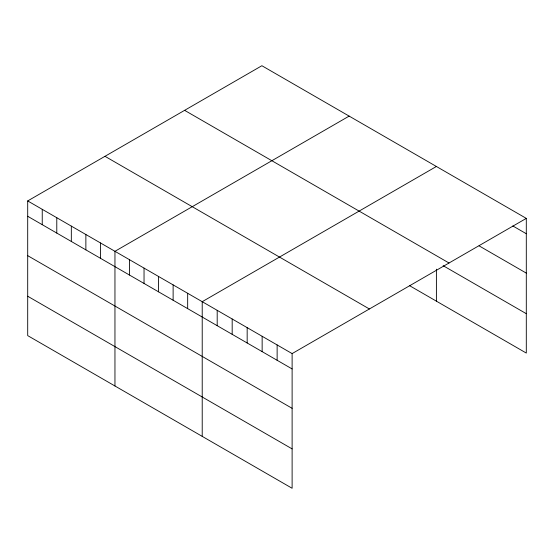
<?xml version="1.0" encoding="UTF-8"?>
<svg xmlns="http://www.w3.org/2000/svg" width="554" height="554" viewBox="0 0 554 554"><rect width="100%" height="100%" fill="white"/><g stroke="black" fill="none" stroke-linecap="round" stroke-linejoin="round"><path stroke-width="0.83" d="M27.7 200.929L292.117 353.591L292.117 488.275L27.7 335.613L27.7 200.929L261.883 65.725L526.3 218.387L526.3 353.071L409.496 285.629M349.145 116.105L114.955 251.308L114.955 385.993M436.4 166.477L202.217 301.688L202.217 436.372M292.117 353.591L526.3 218.387M512.817 225.949L526.3 233.733M479.099 245.865L526.3 273.115M184.607 110.343L449.017 263.005M443.145 265.678L526.3 313.689M104.983 156.311L369.393 308.973M27.7 216.282L292.117 368.936M27.7 255.657L292.117 408.319M27.7 296.238L292.117 448.892M436.4 269.168L436.4 301.161M277.132 344.941L277.132 360.287M262.146 336.292L262.146 351.638M247.167 327.636L247.167 342.988M232.181 318.986L232.181 334.332M217.196 310.337L217.196 325.683M187.667 293.288L187.667 308.64M173.125 284.894L173.125 300.24M158.583 276.494L158.583 291.847M144.04 268.101L144.04 283.447M129.498 259.708L129.498 275.054M100.412 242.915L100.412 258.261M85.87 234.515L85.87 249.861M71.328 226.122L71.328 241.468M56.785 217.722L56.785 233.068M42.242 209.329L42.242 224.675"/></g></svg>
